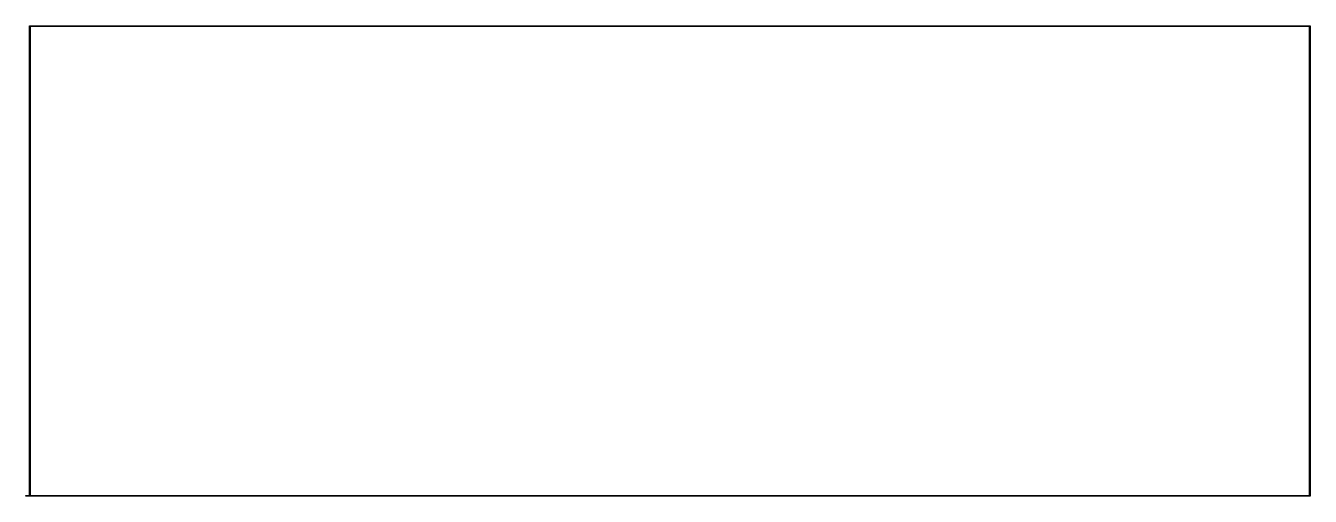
# Model space of a CAD drawing. Extents: x 11 to 279, y -109 to -10.
import ezdxf

# ---------------------------------------------------------------- set-up
doc = ezdxf.new("R2010")
doc.units = 0
doc.header["$MEASUREMENT"] = 0
doc.layers.add('BLACK', color=7, linetype='CONTINUOUS')

msp = doc.modelspace()

# ---------------------------------------------------------------- linework, layer by layer
at = {"layer": 'Black'}
for p, q in [((11.825, -10.4), (11.8261, -10.3935)), ((11.825, -108.625), (11.825, -10.4)), ((11.8261, -10.387), (11.8284, -10.3808)), ((11.8261, -10.3935), (11.8261, -10.387)), ((11.8284, -10.3808), (11.8295, -10.3743)), ((11.8295, -10.3743), (11.8328, -10.3687)), ((11.8328, -10.3687), (11.835, -10.3625)), ((11.835, -10.3625), (11.8393, -10.3575)), ((11.8393, -10.3575), (11.8425, -10.3518)), ((11.8425, -10.3518), (11.8476, -10.3476)), ((11.8476, -10.3476), (11.8518, -10.3425)), ((11.8518, -10.3425), (11.8575, -10.3393)), ((11.8575, -10.3393), (11.8625, -10.335)), ((11.8625, -10.335), (11.8687, -10.3328)), ((11.8687, -10.3328), (11.8743, -10.3295)), ((11.8743, -10.3295), (11.8808, -10.3284)), ((11.8808, -10.3284), (11.887, -10.3261)), ((11.887, -10.3261), (11.8935, -10.3261)), ((11.8935, -10.3261), (11.9, -10.325)), ((11.9, -10.325), (139, -10.325)), ((139, -10.475), (11.975, -10.475)), ((11.975, -10.475), (11.975, -108.625)), ((139, -10.325), (279.4, -10.325)), ((279.325, -10.475), (139, -10.475)), ((279.325, -108.625), (279.325, -10.475)), ((279.4, -10.325), (279.406, -10.3261)), ((279.406, -10.3261), (279.413, -10.3261)), ((279.413, -10.3261), (279.419, -10.3284)), ((279.419, -10.3284), (279.426, -10.3295)), ((279.426, -10.3295), (279.431, -10.3328)), ((279.431, -10.3328), (279.438, -10.335)), ((279.438, -10.335), (279.443, -10.3393)), ((279.443, -10.3393), (279.448, -10.3425)), ((279.448, -10.3425), (279.452, -10.3476)), ((279.452, -10.3476), (279.457, -10.3518)), ((279.457, -10.3518), (279.461, -10.3575)), ((279.461, -10.3575), (279.465, -10.3625)), ((279.465, -10.3625), (279.467, -10.3687)), ((279.467, -10.3687), (279.47, -10.3743)), ((279.47, -10.3743), (279.472, -10.3808)), ((279.472, -10.3808), (279.474, -10.387)), ((279.474, -10.387), (279.474, -10.3935)), ((279.474, -10.3935), (279.475, -10.4)), ((279.475, -10.4), (279.475, -108.7)), ((11.0261, -108.687), (11.035, -108.662)), ((11.0261, -108.713), (11.0261, -108.687)), ((11.035, -108.737), (11.0261, -108.713)), ((11.035, -108.662), (11.0518, -108.643)), ((11.0518, -108.757), (11.035, -108.737)), ((11.0518, -108.643), (11.0743, -108.63)), ((11.0743, -108.77), (11.0518, -108.757)), ((11.0743, -108.63), (11.1, -108.625)), ((11.1, -108.775), (11.0743, -108.77)), ((11.1, -108.625), (11.825, -108.625)), ((279.4, -108.775), (11.1, -108.775)), ((11.975, -108.625), (139, -108.625)), ((139, -108.625), (279.325, -108.625)), ((279.406, -108.774), (279.4, -108.775)), ((279.413, -108.774), (279.406, -108.774)), ((279.419, -108.772), (279.413, -108.774)), ((279.426, -108.77), (279.419, -108.772)), ((279.431, -108.767), (279.426, -108.77)), ((279.438, -108.765), (279.431, -108.767)), ((279.443, -108.761), (279.438, -108.765)), ((279.448, -108.757), (279.443, -108.761)), ((279.452, -108.752), (279.448, -108.757)), ((279.457, -108.748), (279.452, -108.752)), ((279.461, -108.743), (279.457, -108.748)), ((279.465, -108.737), (279.461, -108.743)), ((279.467, -108.731), (279.465, -108.737)), ((279.47, -108.726), (279.467, -108.731)), ((279.472, -108.719), (279.47, -108.726)), ((279.474, -108.713), (279.472, -108.719)), ((279.475, -108.7), (279.474, -108.706)), ((279.474, -108.706), (279.474, -108.713))]:
    msp.add_line(p, q, dxfattribs=at)

doc.saveas('drawing.dxf')
